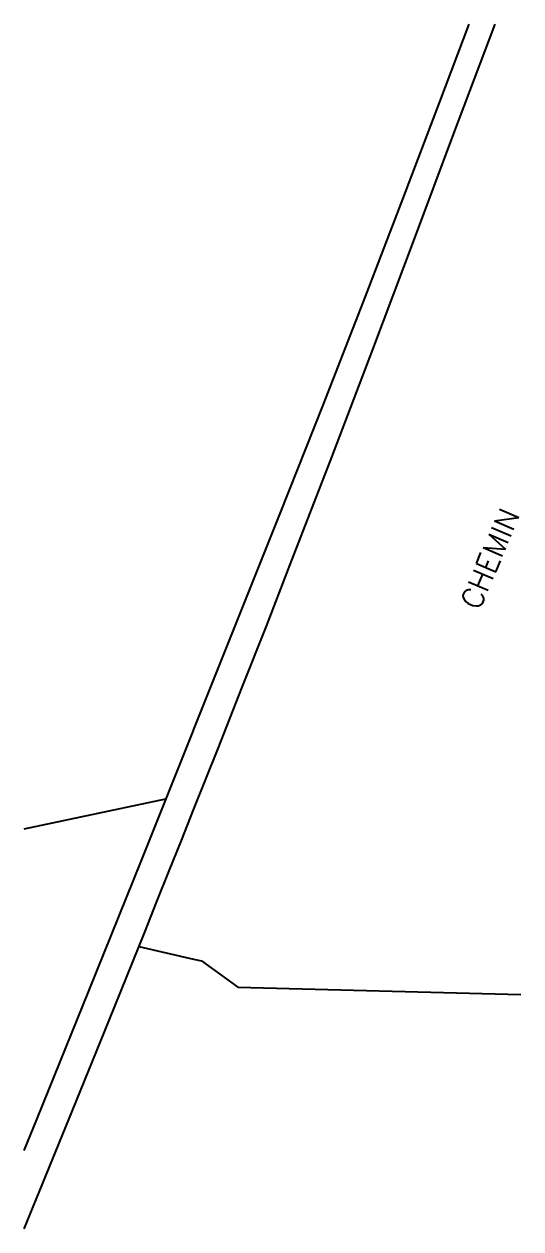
# Model space of a CAD drawing. Header units: millimetres. Extents: x 167000 to 168000, y 138175 to 139000.
# Drawn here: x 167000 to 167041, y 138900.5 to 139000 of the extents above; entities that cross this region are included whole.
import ezdxf
from ezdxf.enums import TextEntityAlignment as Align

# ---------------------------------------------------------------- set-up
doc = ezdxf.new("R2010")
doc.units = ezdxf.units.MM
for name, color, linetype in [('W0071', 7, 'CONTINUOUS'), ('W0330', 7, 'CONTINUOUS'), ('W0989', 7, 'CONTINUOUS')]:
    doc.layers.add(name, color=color, linetype=linetype)
doc.styles.get("Standard").update_dxf_attribs({"font": 'romans.shx', "width": 0.85})

msp = doc.modelspace()

# ---------------------------------------------------------------- linework, layer by layer
at = {"layer": 'W0071'}
for points in [[(167014, 138941.703), (167017.575, 138950.644), (167021.14, 138959.589), (167024.681, 138968.544), (167028.182, 138977.514), (167031.275, 138985.548), (167034.338, 138993.592), (167036.75, 139000)], [(167035.491, 138990.955), (167038.894, 139000)], [(167014, 138935.124), (167016.011, 138940.178), (167018.013, 138945.236), (167020.002, 138950.299), (167021.977, 138955.367), (167025.403, 138964.246), (167028.797, 138973.137), (167032.16, 138982.04), (167035.491, 138990.955)], [(167000, 138906.984), (167001.044, 138909.546), (167005.375, 138920.242), (167009.687, 138930.946), (167013.981, 138941.657), (167013.986, 138941.669), (167013.991, 138941.68), (167013.995, 138941.692), (167014, 138941.703)], [(167000, 138900.516), (167000.994, 138902.95), (167003.997, 138910.304), (167006.988, 138917.662), (167009.959, 138925.028), (167010.971, 138927.551), (167011.982, 138930.075), (167012.992, 138932.599), (167014, 138935.124)]]:
    msp.add_lwpolyline(points, dxfattribs=at)
at = {"layer": 'W0330'}
for points in [[(167000, 138933.558), (167011.704, 138936.019)], [(167009.477, 138923.843), (167014, 138922.798)], [(167014, 138922.798), (167014.644, 138922.649), (167017.66, 138920.466), (167041.02, 138919.87)]]:
    msp.add_lwpolyline(points, dxfattribs=at)

# ---------------------------------------------------------------- texts
at = {"layer": 'W0989'}
msp.add_text('CHEMIN', height=1.75, rotation=67.09675, dxfattribs=at).set_placement((167036.78, 138951.874), align=Align.MIDDLE_LEFT)

doc.saveas('drawing.dxf')
